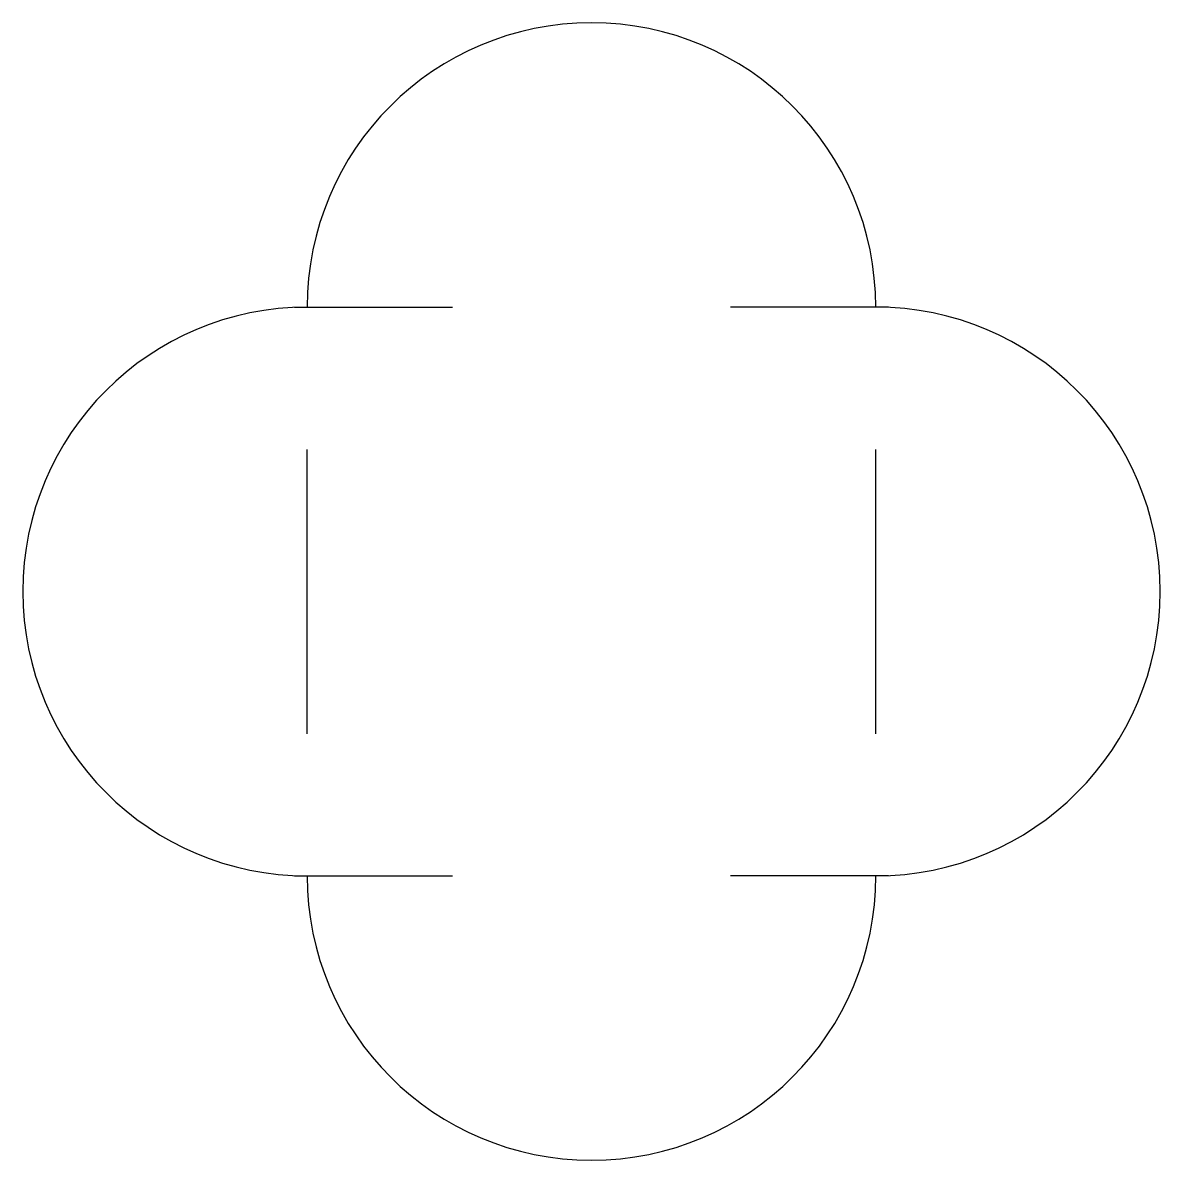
# Model space of a CAD drawing. Header units: millimetres. Extents: x 0 to 90, y 0 to 90.
import ezdxf

# ---------------------------------------------------------------- set-up
doc = ezdxf.new("R2010")
doc.units = ezdxf.units.MM
doc.layers.add('CUT', color=7, linetype='Continuous')
doc.layers.add('SLIT', color=1, linetype='Continuous')

msp = doc.modelspace()

# ---------------------------------------------------------------- linework, layer by layer
at = {"layer": 'CUT'}
for p, q in [((22.4994, 67.504), (22.4998, 67.4998)), ((67.4994, 67.4994), (67.4998, 67.504)), ((67.5082, 67.4998), (67.4994, 67.4994)), ((22.4998, 22.4998), (22.5037, 22.4998)), ((67.504, 22.4998), (67.5082, 22.4998))]:
    msp.add_line(p, q, dxfattribs=at)
for centre, radius, start, end in [((44.9996, 67.504), 22.4998, 90, 180), ((44.9996, 67.504), 22.5002, 0, 90), ((22.4998, 44.9996), 22.5002, 90, 180), ((67.5082, 44.9996), 22.5002, 0, 90), ((22.4998, 44.9996), 22.4998, 180, 270), ((67.5082, 44.9996), 22.4998, 270, 0), ((45.0038, 22.4998), 22.5001, 180, 270), ((45.0038, 22.4998), 22.4998, 270, 0)]:
    msp.add_arc(centre, radius, start, end, dxfattribs=at)
at = {"layer": 'SLIT'}
for p, q in [((21.5, 67.5), (34, 67.5)), ((68.5, 67.5), (56, 67.5)), ((22.5, 33.75), (22.5, 56.25)), ((67.5, 33.75), (67.5, 56.25)), ((21.5, 22.5), (34, 22.5)), ((68.5, 22.5), (56, 22.5))]:
    msp.add_line(p, q, dxfattribs=at)

doc.saveas('drawing.dxf')
